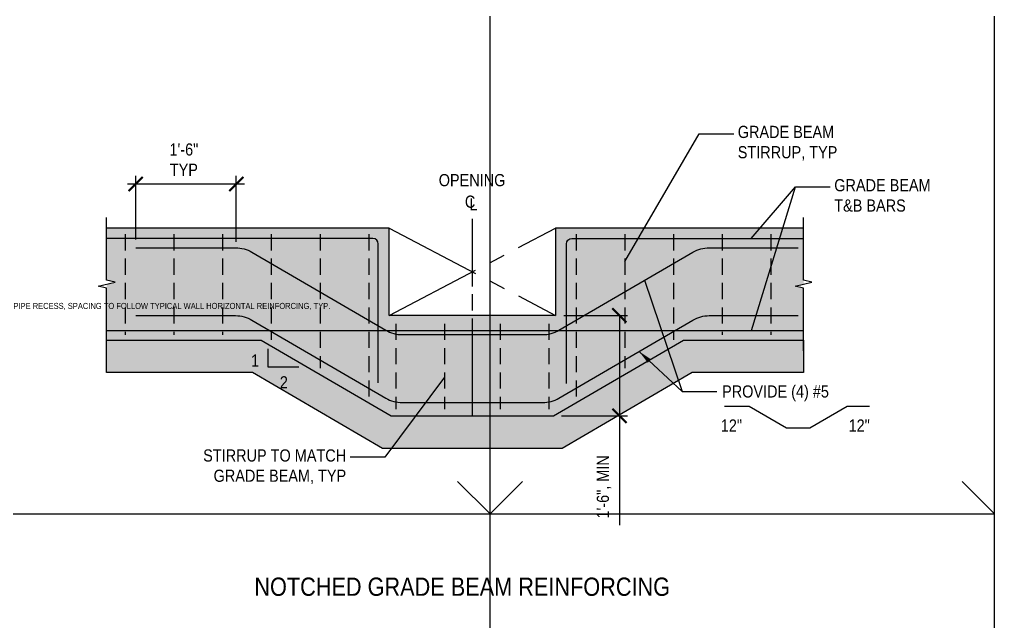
# Model space of a CAD drawing. Header units: inches. Extents: x -16404 to 14624, y -1591 to 16152.
# Drawn here: x -8749.3 to -8569.1, y 764.1 to 875.4 of the extents above; entities that cross this region are included whole.
import ezdxf
from ezdxf import colors
from ezdxf.entities.mleader import LeaderData, LeaderLine
from ezdxf.enums import TextEntityAlignment as Align
from ezdxf.math import Vec2, Vec3

# ---------------------------------------------------------------- set-up
doc = ezdxf.new("R2010")
doc.units = ezdxf.units.IN
doc.header["$LTSCALE"] = 24
doc.header["$MEASUREMENT"] = 0
for name, pattern in [('CENTER2', [1.125, 0.75, -0.125, 0.125, -0.125]), ('CENTER4', [0.9975, 0.75, -0.06125, 0.125, -0.06125]), ('DASHED2', [0.375, 0.25, -0.125]), ('HIDDEN2', [0.1875, 0.125, -0.0625])]:
    doc.linetypes.add(name, pattern=pattern)
doc.layers.get('0').update_dxf_attribs({"linetype": 'CONTINUOUS'})
doc.layers.get('DefPoints').update_dxf_attribs({"color": 251, "linetype": 'CONTINUOUS'})
for name, color, linetype in [('S-ANNO-DIMS', 2, 'CONTINUOUS'), ('S-ANNO-NOTE', 4, 'CONTINUOUS'), ('S-BREAK', 2, 'CONTINUOUS'), ('S-CONC', 4, 'CONTINUOUS'), ('S-GRID', 1, 'CENTER2'), ('S-REBAR', 7, 'CONTINUOUS')]:
    doc.layers.add(name, color=color, linetype=linetype)
doc.layers.add('S-ANNO-GRID-NONPLOT', color=251, linetype='CONTINUOUS', plot=False)
doc.layers.add('S-ANNO-NONPLOT', color=253, linetype='CONTINUOUS', plot=False)
doc.layers.add('S-HATCH-SOIL', color=7, linetype='CONTINUOUS', true_color=0x8f8f8f, transparency=0.8)
doc.layers.add('S-HATCH2', color=2, linetype='CONTINUOUS', transparency=0.5)
doc.styles.add('Arial', font='arial.ttf', dxfattribs={"width": 0.85})
doc.dimstyles.new('DIM-24$0', dxfattribs={"dimscale": 24, "dimtxt": 0.09375, "dimasz": 0.109375, "dimexe": 0.0625, "dimexo": 0.0625, "dimgap": 0.0625, "dimtad": 1, "dimdec": 4, "dimzin": 11, "dimdsep": 46, "dimlunit": 4, "dimtxsty": 'Arial', "dimblk": 'ARCHTICK', "dimblk1": 'ARCHTICK', "dimblk2": 'ARCHTICK', "dimsah": 1, "dimcen": 0.125, "dimdle": 0.0625, "dimclrd": 256, "dimclre": 256, "dimclrt": 4, "dimadec": 0, "dimazin": 0, "dimtfac": 1, "dimtdec": 4, "dimtmove": 0, "dimatfit": 3, "dimldrblk": 'ARCHTICK', "dimfxl": 1, "dimfrac": 1, "dimtolj": 1, "dimtzin": 11, "dimarcsym": 0})
doc.dimstyles.new('DIM-24$7', dxfattribs={"dimscale": 24, "dimtxt": 0.09375, "dimasz": 0.109375, "dimexe": 0.0625, "dimexo": 0.0625, "dimgap": 0.0625, "dimtad": 1, "dimdec": 4, "dimzin": 11, "dimdsep": 46, "dimlunit": 4, "dimtxsty": 'Arial', "dimblk": 'ARCHTICK', "dimcen": 0.125, "dimclrd": 256, "dimclre": 256, "dimclrt": 4, "dimadec": 0, "dimazin": 0, "dimtfac": 1, "dimtdec": 4, "dimtofl": 0, "dimtmove": 0, "dimatfit": 3, "dimfxl": 1, "dimtolj": 1, "dimtzin": 11, "dimarcsym": 0})

# ---------------------------------------------------------------- blocks, each defined once
blk = doc.blocks.new('_ARCHTICK')
at = {"color": 0, "linetype": 'ByBlock', "const_width": 0.15}
blk.add_lwpolyline([(-0.5, -0.5), (0.5, 0.5)], dxfattribs=at)
blk = doc.blocks.new('*D2297')
at = {"layer": 'DefPoints', "color": 0, "transparency": 16777216}
for p in [(-8650.2, 820.68), (-8638.42, 820.68), (-8650.59, 802.1)]:
    blk.add_point(p, dxfattribs=at)
at = {"layer": 'S-ANNO-DIMS', "lineweight": -2, "transparency": 16777216}
for p, q in [((-8648.7, 820.68), (-8636.92, 820.68)), ((-8638.42, 820.68), (-8638.42, 800.6)), ((-8649.09, 802.1), (-8636.92, 802.1)), ((-8638.42, 802.1), (-8638.42, 781.88))]:
    blk.add_line(p, q, dxfattribs=at)
at = {"layer": 'S-ANNO-DIMS', "lineweight": -2, "transparency": 16777216, "xscale": 2.625, "yscale": 2.625, "zscale": 2.625}
for p, rotation in [((-8638.42, 820.68), 90), ((-8638.42, 802.1), 270)]:
    blk.add_blockref('_ARCHTICK', p, dxfattribs=dict(at, rotation=rotation))
at = {"layer": 'S-ANNO-DIMS', "color": 4, "transparency": 16777216, "insert": (-8641.27, 788.98), "char_height": 2.25, "attachment_point": 5, "rotation": 90, "style": 'Arial'}
blk.add_mtext('\\A1;1\'-6", MIN', dxfattribs=at)
blk = doc.blocks.new('*D2299')
at = {"layer": 'DefPoints', "color": 0, "transparency": 16777216}
for p in [(-8727.78, 844.96), (-8727.78, 833.18), (-8709.21, 832.8)]:
    blk.add_point(p, dxfattribs=at)
at = {"layer": 'S-ANNO-DIMS', "lineweight": -2, "transparency": 16777216}
for p, q in [((-8707.71, 844.96), (-8729.28, 844.96)), ((-8727.78, 834.68), (-8727.78, 846.46)), ((-8709.21, 834.3), (-8709.21, 846.46))]:
    blk.add_line(p, q, dxfattribs=at)
at = {"layer": 'S-ANNO-DIMS', "lineweight": -2, "transparency": 16777216, "xscale": 2.625, "yscale": 2.625, "zscale": 2.625, "rotation": 180}
blk.add_blockref('_ARCHTICK', (-8727.78, 844.96), dxfattribs=at)
at = {"layer": 'S-ANNO-DIMS', "lineweight": -2, "transparency": 16777216, "xscale": 2.625, "yscale": 2.625, "zscale": 2.625}
blk.add_blockref('_ARCHTICK', (-8709.21, 844.96), dxfattribs=at)
at = {"layer": 'S-ANNO-DIMS', "color": 4, "transparency": 16777216, "insert": (-8718.89, 849.47), "char_height": 2.25, "attachment_point": 5, "style": 'Arial'}
blk.add_mtext('\\A1;1\'-6"\\PTYP', dxfattribs=at)
blk = doc.blocks.new('Se_24x36_DETAILS_GRID')
for p, q in [((23.302, 15.333), (23.302, 23)), ((31.07, 15.333), (31.07, 23)), ((23.302, 15.333), (23.802, 15.833)), ((15.535, 15.333), (23.302, 15.333)), ((23.302, 15.333), (31.07, 15.333)), ((23.302, 7.667), (23.302, 15.333)), ((31.07, 7.667), (31.07, 15.333))]:
    blk.add_line(p, q)
at = {"linetype": 'DASHED2', "ltscale": 0.5}
for p, q in [((23.302, 15.333), (22.802, 15.833)), ((31.07, 15.333), (30.57, 15.833))]:
    blk.add_line(p, q, dxfattribs=at)

msp = doc.modelspace()

# ---------------------------------------------------------------- hatches: boundary and pattern name
at = {"layer": 'S-HATCH-SOIL'}
h = msp.add_hatch(dxfattribs=at)
h.set_pattern_fill('EARTH', color=256, scale=9, angle=45, style=0)
h.set_pattern_definition([(45, (-822.8671, -906.695), (0, 3.1819805), [2.25, -2.25]), (45, (-823.4637, -906.0984), (0, 3.1819805), [2.25, -2.25]), (45, (-824.0604, -905.5017), (0, 3.1819805), [2.25, -2.25]), (135, (-824.0604, -905.104), (-3.1819805, 4e-16), [2.25, -2.25]), (135, (-823.4637, -904.5074), (-3.1819805, 4e-16), [2.25, -2.25]), (135, (-822.8671, -903.9107), (-3.1819805, 4e-16), [2.25, -2.25])])
h.paths.add_polyline_path([(-8604.39874, 810.1003), (-8624.96507, 810.1003), (-8648.96507, 796.1003), (-8682.20926, 796.1003), (-8706.20926, 810.1003), (-8733.17173, 810.1003), (-8733.17173, 816.1003), (-8704.58716, 816.1003), (-8680.58716, 802.1003), (-8650.58716, 802.1003), (-8626.58716, 816.1003), (-8604.39874, 816.1003)])
at = {"layer": 'S-HATCH2'}
h = msp.add_hatch(dxfattribs=at)
h.set_pattern_fill('AR-CONC', color=256, scale=0.75, style=0)
h.set_pattern_definition([(50, (-822.867, -906.695), (5.3794514, -0.470641), [0.5625, -6.1875]), (355, (-822.867, -906.695), (-1.040635, 5.641441), [0.45, -4.95]), (100.451444, (-822.419, -906.734), (4.3388164, 5.1708), [0.4780514, -5.258566]), (46.1842, (-822.867, -905.195), (8.00431, -1.2413946), [0.84375, -9.28125]), (96.63564, (-822.2, -905.2984), (7.0099646, 7.3058895), [0.7170776, -7.887853]), (351.18416, (-822.867, -905.195), (7.009965, 7.3058895), [0.675, -7.425]), (21, (-822.117, -905.57), (4.476803, -3.0196417), [0.5625, -6.1875]), (326, (-822.117, -905.57), (1.824865, 5.4386253), [0.45, -4.95]), (71.451445, (-821.744, -905.8216), (6.3016678, 2.4189836), [0.4780514, -5.258566]), (37.5, (-822.8671, -906.695), (0.0911989, 2.4967039), [0, -4.89, 0, -5.025, 0, -4.96875]), (7.5, (-822.867, -906.695), (1.9730215, 2.9580878), [0, -2.865, 0, -4.7775, 0, -1.89375]), (327.5, (-824.5396, -906.695), (4.00366827, -0.16916154), [0, -1.875, 0, -5.85, 0, -7.7625]), (317.5, (-825.2896, -906.695), (4.3738963, 0.7507874), [0, -2.4375, 0, -3.885, 0, -5.5125])])
h.paths.add_polyline_path([(-8733.17173, 836.78335), (-8733.17173, 827.19897), (-8731.61502, 826.8204), (-8733.17173, 826.44183), (-8733.17173, 816.1003), (-8704.58716, 816.1003), (-8680.58716, 802.1003), (-8650.58716, 802.1003), (-8626.58716, 816.1003), (-8604.39874, 816.1003), (-8604.39874, 825.68468), (-8605.95544, 826.06325), (-8604.39874, 826.44183), (-8604.39874, 836.78335), (-8650.20367, 836.78335), (-8650.20367, 820.67568), (-8680.97066, 820.67568), (-8680.97066, 836.78335)])

# ---------------------------------------------------------------- linework, layer by layer
at = {"layer": 'S-ANNO-DIMS', "color": 1, "linetype": 'CENTER4'}
msp.add_line((-8665.58716, 802.1003), (-8665.58716, 838.49668), dxfattribs=at)
at = {"layer": 'S-ANNO-NONPLOT'}
msp.add_lwpolyline([(-8604.39874, 810.1003), (-8624.96507, 810.1003), (-8648.96507, 796.1003), (-8682.20926, 796.1003), (-8706.20926, 810.1003), (-8733.17173, 810.1003), (-8733.17173, 816.1003), (-8704.58716, 816.1003), (-8680.58716, 802.1003), (-8650.58716, 802.1003), (-8626.58716, 816.1003), (-8604.39874, 816.1003)], close=True, dxfattribs=at)
at = {"layer": 'S-ANNO-NOTE'}
for p, q in [((-8703.36534, 814.47969), (-8703.36534, 811.15719)), ((-8703.36534, 811.15719), (-8697.66963, 811.15719))]:
    msp.add_line(p, q, dxfattribs=at)
at = {"layer": 'S-BREAK'}
for points in [[(-8733.17173, 814.1003), (-8733.17173, 825.68468), (-8734.72843, 826.06325), (-8731.61502, 826.8204), (-8733.17173, 827.19897), (-8733.17173, 838.78335)], [(-8604.39874, 814.1003), (-8604.39874, 825.68468), (-8605.95544, 826.06325), (-8602.84203, 826.8204), (-8604.39874, 827.19897), (-8604.39874, 838.78335)]]:
    msp.add_lwpolyline(points, dxfattribs=at)
at = {"layer": 'S-CONC'}
for points in [[(-8604.39874, 836.78335), (-8650.20367, 836.78335), (-8650.20367, 820.67568), (-8680.97066, 820.67568), (-8680.97066, 836.78335), (-8733.17173, 836.78335)], [(-8733.17173, 816.1003), (-8704.58716, 816.1003), (-8680.58716, 802.1003), (-8650.58716, 802.1003), (-8626.58716, 816.1003), (-8604.39874, 816.1003)]]:
    msp.add_lwpolyline(points, dxfattribs=at)
at = {"layer": 'S-GRID'}
for p, q in [((-8680.97066, 836.78335), (-8650.20367, 820.67568)), ((-8680.97066, 820.67568), (-8650.20367, 836.78335))]:
    msp.add_line(p, q, dxfattribs=at)
at = {"layer": 'S-REBAR', "linetype": 'HIDDEN2'}
for p, q in [((-8729.73979, 835.66286), (-8729.73979, 817.06542)), ((-8720.73979, 835.66286), (-8720.73979, 817.06542)), ((-8711.73979, 835.66286), (-8711.73979, 817.06542)), ((-8702.73979, 835.66286), (-8702.73979, 816.16898)), ((-8693.73979, 835.66286), (-8693.73979, 810.91898)), ((-8684.73979, 835.66286), (-8684.73979, 805.66898)), ((-8646.43454, 835.66286), (-8646.43454, 805.66898)), ((-8637.43454, 835.66286), (-8637.43454, 810.91898)), ((-8628.43454, 835.66286), (-8628.43454, 816.16898)), ((-8619.43454, 835.66286), (-8619.43454, 817.06542)), ((-8610.43454, 835.66286), (-8610.43454, 817.06542)), ((-8679.7223, 819.13519), (-8679.7223, 803.33138)), ((-8670.7223, 819.13519), (-8670.7223, 803.33138)), ((-8660.45203, 819.13519), (-8660.45203, 803.33138)), ((-8651.45203, 819.13519), (-8651.45203, 803.33138))]:
    msp.add_line(p, q, dxfattribs=at)
at = {"layer": 'S-REBAR'}
msp.add_line((-8733.17173, 817.89585), (-8604.39874, 817.89585), dxfattribs=at)
for points in [[(-8682.96231, 808.20005), (-8682.96231, 833.87483, 0.414213562), (-8683.96231, 834.87483), (-8733.17173, 834.87483)], [(-8648.21202, 808.11358), (-8648.21202, 833.87483, -0.414213562), (-8647.21202, 834.87483), (-8604.39874, 834.87483)], [(-8727.78323, 833.17899), (-8709.3472, 833.17899, -0.132790977), (-8706.32397, 832.36166), (-8681.58277, 817.9293, 0.132790977), (-8678.55955, 817.11197), (-8652.61478, 817.11197, 0.132790977), (-8649.59156, 817.9293), (-8624.85036, 832.36166, -0.132790977), (-8621.82713, 833.17899), (-8605.39577, 833.17899)], [(-8727.78323, 820.63244), (-8709.3472, 820.63244, -0.132790977), (-8706.32397, 819.81511), (-8681.58277, 805.38275, 0.132790977), (-8678.55955, 804.56542), (-8652.61478, 804.56542, 0.132790977), (-8649.59156, 805.38275), (-8624.85036, 819.81511, -0.132790977), (-8621.82713, 820.63244), (-8605.39577, 820.63244)]]:
    msp.add_lwpolyline(points, format="xyb", dxfattribs=at)
msp.add_lwpolyline([(-8618.98426, 803.87785), (-8614.42649, 803.87785), (-8607.54063, 799.8611), (-8603.24339, 799.8611), (-8596.35752, 803.87785), (-8592.20326, 803.87785)], dxfattribs=at)

# ---------------------------------------------------------------- block references
at = {"layer": 'S-ANNO-GRID-NONPLOT', "xscale": 12, "yscale": 12, "zscale": 12}
msp.add_blockref('Se_24x36_DETAILS_GRID', (-8941.9496, 600), dxfattribs=at)

# ---------------------------------------------------------------- texts
at = {"layer": 'S-ANNO-NOTE', "style": 'Arial', "width": 0.85}
for s, p in [('OPENING', (-8665.64199, 844.55374)), ('C', (-8666.00717, 840.57217)), ('L', (-8665.37818, 840.09301)), ('1', (-8705.7288, 811.21152)), ('2', (-8700.4172, 807.1789))]:
    msp.add_text(s, height=2.25, dxfattribs=at).set_placement(p, align=Align.CENTER)
for s, p in [('PROVIDE (4) #5', (-8619.45004, 805.48826)), ('12"', (-8619.6841, 799.19433)), ('12"', (-8596.07047, 799.19433))]:
    msp.add_text(s, height=2.25, dxfattribs=at).set_placement(p)
at = {"layer": 'S-ANNO-NOTE', "color": 4, "linetype": 'Continuous', "char_height": 2.25, "style": 'Arial'}
for s, insert, width, attachment_point in [('GRADE BEAM STIRRUP, TYP', (-8616.55149, 855.71462), 28.3945312, 1), ('GRADE BEAM T&B BARS', (-8598.72239, 845.85953), 20.0137622, 1), ('STIRRUP TO MATCH GRADE BEAM, TYP', (-8688.90689, 795.90968), 28.3945312, 3)]:
    msp.add_mtext(s, dxfattribs=dict(at, insert=insert, width=width, attachment_point=attachment_point))
at = {"layer": 'S-ANNO-NOTE', "color": 6, "linetype": 'Continuous', "insert": (-8705.86931, 772.21121), "char_height": 3.375, "width": 76.6015877, "attachment_point": 1, "style": 'Arial'}
msp.add_mtext('NOTCHED GRADE BEAM REINFORCING', dxfattribs=at)

# ---------------------------------------------------------------- dimensions: what is measured, and where the dimension line sits
at = {"layer": 'S-ANNO-DIMS'}
for base, p1, p2, angle, text, picture, middle in [((-8727.78323, 844.9629), (-8709.20785, 832.79549), (-8727.78323, 833.17899), 180, '1\'-6"\\PTYP', '*D2299', (-8718.8855, 844.9629)), ((-8638.41976, 820.67568), (-8650.58716, 802.1003), (-8650.20367, 820.67568), 90, '1\'-6", MIN', '*D2297', (-8638.41976, 788.9753))]:
    dim = msp.add_linear_dim(base=base, p1=p1, p2=p2, angle=angle, text=text, dimstyle='DIM-24$0', dxfattribs=at)
    dim.commit()
    dim.dimension.update_dxf_attribs({"geometry": picture, "text_midpoint": middle, "dimtype": 160})

# ---------------------------------------------------------------- leaders
at = {"layer": 'S-ANNO-NOTE'}
for points in [[(-8637.43454, 830.65527), (-8623.70327, 854.2654), (-8617.30713, 854.2654)], [(-8614.10226, 834.87483), (-8605.87417, 844.41031), (-8599.47803, 844.41031)], [(-8614.02008, 817.89585), (-8605.87417, 844.41031), (-8599.47803, 844.41031)], [(-8633.75288, 827.16852), (-8626.81248, 806.58865), (-8620.41633, 806.58865)], [(-8634.78825, 814.01801), (-8626.81248, 806.58865), (-8620.41633, 806.58865)], [(-8670.7223, 809.23984), (-8681.75511, 794.46046), (-8688.15126, 794.46046)]]:
    msp.add_leader(points, dimstyle='DIM-24$7', override={"dimclrd": 2}, dxfattribs=at)
ml = msp.add_multileader_mtext('Standard', dxfattribs=at)
ml.set_content('\\A1;{\\C4;#4 HORIZONTAL BAR BEHIND PIPE RECESS, SPACING TO FOLLOW TYPICAL WALL HORIZONTAL REINFORCING, TYP.}', color=4, style='Arial')
ml.set_leader_properties(color=2)
ml.build(insert=Vec2(0, 0))
ml.multileader.update_dxf_attribs({"dogleg_length": 0.36, "arrow_head_size": 1.3125, "scale": 12})
ctx = ml.context
ctx.base_point, ctx.scale, ctx.char_height, ctx.arrow_head_size, ctx.landing_gap_size, ctx.plane_origin = Vec3(-8771.61418, 822.31248), 12, 1.125, 1.3125, 1.08, Vec3(-8819.83126, 1125.69594)
notes = []
notes.append((ctx, [(0, (1, 1, 0), (-8773.11418, 822.31248), (1, 0), 1.5, [(0, [(-8779.12463, 826.89678)], 0, [])])]))
ctx.mtext.insert, ctx.mtext.width, ctx.mtext.flow_direction = Vec3(-8770.53418, 822.98626), 13.8699151, 5
ml = msp.add_multileader_mtext('Standard', dxfattribs=at)
ml.set_content('\\A1;{\\C4;PIPE SLEEVE WHERE OCCURS}', color=4, style='Arial')
ml.set_leader_properties(color=2)
ml.build(insert=Vec2(0, 0))
ml.multileader.update_dxf_attribs({"dogleg_length": 0.36, "arrow_head_size": 1.3125, "scale": 12})
ctx = ml.context
ctx.base_point, ctx.scale, ctx.char_height, ctx.arrow_head_size, ctx.landing_gap_size, ctx.plane_origin = Vec3(-8814.05839, 819.93808), 12, 1.125, 1.3125, 1.08, Vec3(-8861.47492, 1133.9922)
notes.append((ctx, [(0, (1, 1, 0), (-8815.55839, 819.93808), (1, 0), 1.5, [(0, [(-8820.71447, 824.29141)], 0, [])])]))
ctx.mtext.insert, ctx.mtext.width, ctx.mtext.flow_direction = Vec3(-8812.97839, 820.51017), 11.9801465, 5
for ctx, leaders in notes:
    for number, flags, end, landing, length, lines in leaders:
        leader = LeaderData()
        leader.index, (leader.has_last_leader_line, leader.has_dogleg_vector, leader.attachment_direction) = number, flags
        leader.last_leader_point, leader.dogleg_vector, leader.dogleg_length = Vec3(end), Vec3(landing), length
        for number, points, colour, breaks in lines:
            line = LeaderLine()
            line.index, line.vertices, line.color, line.breaks = number, Vec3.list(points), colors.encode_raw_color(colour), breaks
            leader.lines.append(line)
        ctx.leaders.append(leader)

doc.saveas('drawing.dxf')
